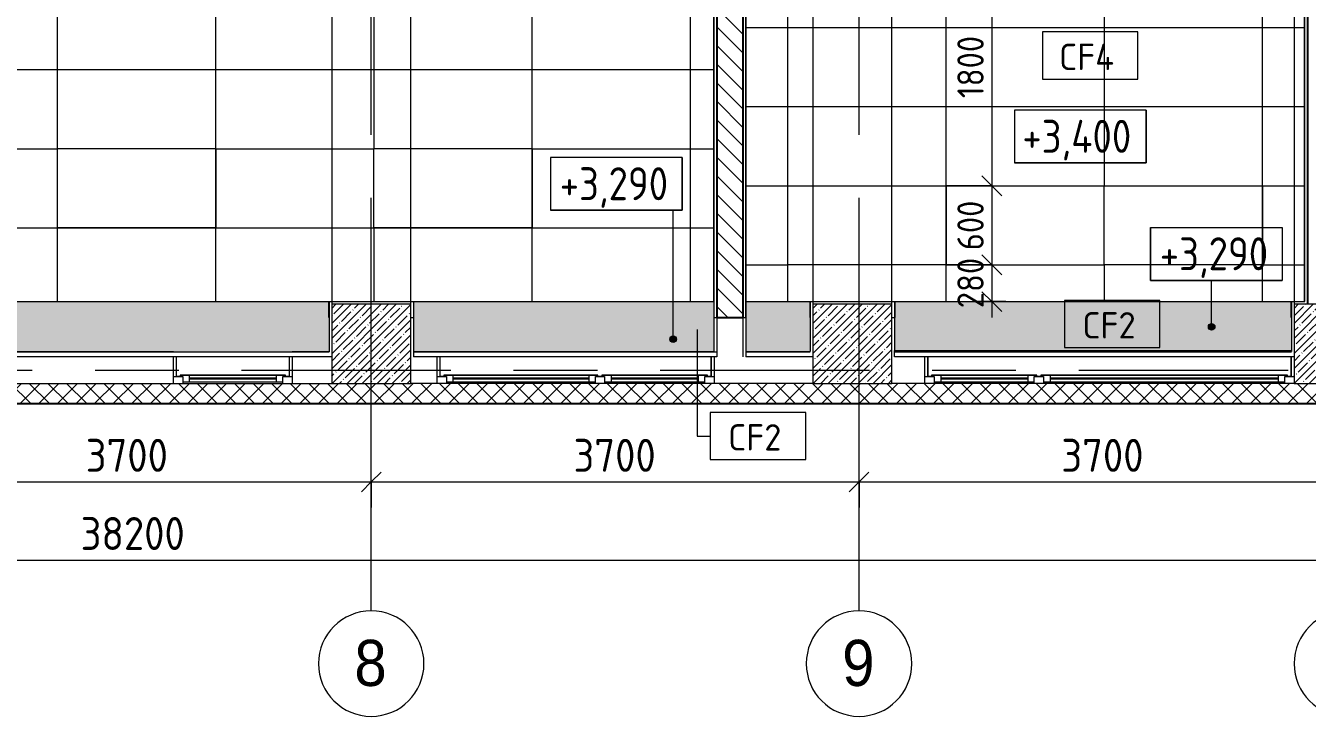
# Model space of a CAD drawing. Header units: millimetres. Extents: x -5507 to 191320, y -8553 to 29000.
# Drawn here: x 19589 to 29311, y -2627 to 2614 of the extents above; entities that cross this region are included whole.
import ezdxf

# ---------------------------------------------------------------- set-up
doc = ezdxf.new("R2010")
doc.units = ezdxf.units.MM
doc.linetypes.add('Осевая', pattern=[3175, 635, -476.25, 1587.5, -476.25])
for name, color, linetype, lineweight in [('A-ANNO-DIMS', 7, 'Continuous', 9), ('A-ANNO-DIMS-100', 7, 'Continuous', 9), ('A-CLNG', 7, 'Continuous', 9), ('A-CLNG-IDEN', 7, 'Continuous', 9), ('A-CLNG-PATT', 7, 'Continuous', 9), ('A-FLOR', 7, 'Continuous', 9), ('A-GLAZ', 7, 'Continuous', 9), ('A-GLAZ-1', 7, 'Continuous', 13), ('A-WALL', 7, 'Continuous', 9), ('G-ANNO-DIMS', 7, 'Continuous', 9), ('I-WALL', 7, 'Continuous', 9), ('S-COLS', 7, 'Continuous', 9), ('Оси', 7, 'Continuous', 9), ('Оси-1', 7, 'Continuous', 20), ('Оси-2', 7, 'Осевая', 9)]:
    doc.layers.add(name, color=color, linetype=linetype, lineweight=lineweight)
for name, color, linetype, lineweight, true_color in [('A-WALL-1', 7, 'Continuous', 25, 0x3c3c3c), ('A-WALL-2', 7, 'Continuous', 13, 0x3c3c3c), ('A-WALL-FNSH-1', 7, 'Continuous', 9, 0x3c3c3c), ('A-WALL-FNSH-2', 7, 'Continuous', 13, 0x3c3c3c)]:
    doc.layers.add(name, color=color, linetype=linetype, lineweight=lineweight, true_color=true_color)
doc.styles.add('Arial', font='arial.ttf', dxfattribs={"width": 0.9, "height": 350})
doc.styles.add('GOST Common', font='GOST_Common.ttf', dxfattribs={"width": 0.9, "height": 250})
doc.styles.add('GOST Common_1', font='GOST_Common.ttf', dxfattribs={"height": 200})
doc.styles.add('ISOCPEUR', font='isocpeur.ttf', dxfattribs={"width": 0.9, "height": 250})
doc.styles.add('ISOCPEUR_1', font='isocpeur.ttf', dxfattribs={"width": 0.9, "height": 200})
doc.dimstyles.new('ISO-2_0_0_9К_Средний_округл2', dxfattribs={"dimscale": 304.8, "dimtxt": 199.196235, "dimasz": 0.492126, "dimexe": 0.393701, "dimexo": 0, "dimgap": 0, "dimtad": 1, "dimdec": 0, "dimrnd": 10, "dimzin": 0, "dimdsep": 46, "dimtxsty": 'ISOCPEUR_1', "dimblk1": 'OBLIQUE', "dimblk2": 'OBLIQUE', "dimsah": 1, "dimcen": 0.09, "dimdle": 0.393701, "dimazin": 0, "dimtfac": 1, "dimtdec": 4, "dimtix": 1, "dimtmove": 0, "dimatfit": 3, "dimfxl": 1, "dimtvp": 1, "dimtolj": 1, "dimtzin": 0, "dimarcsym": 2})
doc.dimstyles.new('ISO-2_5_0_9К_БОЛЬШОЙ', dxfattribs={"dimscale": 304.8, "dimtxt": 248.995294, "dimasz": 0.492126, "dimexe": 0.393701, "dimexo": 0.984252, "dimgap": 0, "dimtad": 1, "dimdec": 0, "dimrnd": 10, "dimzin": 0, "dimdsep": 46, "dimtxsty": 'ISOCPEUR', "dimblk1": 'OBLIQUE', "dimblk2": 'OBLIQUE', "dimsah": 1, "dimcen": 0.09, "dimdle": 0.393701, "dimazin": 0, "dimtfac": 1, "dimtdec": 4, "dimtix": 1, "dimtmove": 2, "dimatfit": 3, "dimfxl": 1, "dimtvp": 1, "dimtolj": 1, "dimtzin": 0, "dimarcsym": 2})
doc.dimstyles.new('ISO-2_5_0_9К_БОЛЬШОЙ_1', dxfattribs={"dimscale": 304.8, "dimtxt": 248.995294, "dimasz": 0.492126, "dimexe": 0.393701, "dimexo": 0.984252, "dimgap": 0, "dimtad": 1, "dimdec": 0, "dimrnd": 10, "dimzin": 0, "dimdsep": 46, "dimtxsty": 'ISOCPEUR', "dimblk1": 'OBLIQUE', "dimblk2": 'OBLIQUE', "dimsah": 1, "dimcen": 0.09, "dimdle": 0.393701, "dimazin": 0, "dimtfac": 1, "dimtdec": 4, "dimtix": 1, "dimtmove": 0, "dimatfit": 3, "dimfxl": 1, "dimtvp": 1, "dimtolj": 1, "dimtzin": 0, "dimarcsym": 2})
pattern_1 = [(180, (21770.36, 6199), (-7e-14, -600), []), (270, (21770.4, 6199), (1200, 7e-14), [])]
pattern_2 = [(180, (11431, 2879.5), (-7e-14, -600), []), (270, (11431, 2879.5), (1200, 7e-14), [])]

# ---------------------------------------------------------------- blocks, each defined once
blk = doc.blocks.new('BSC_Колонна _Прямоугольная - 600х600-V1-План потолков с обозначением видов отделки и геометрии 3 этажа в осях 1-12')
at = {"layer": 'S-COLS'}
h = blk.add_hatch(dxfattribs=at)
h.set_pattern_fill('FP_3', color=256, style=0, pattern_type=2)
h.set_pattern_definition([(45, (-25860, -200), (-57.02463, 57.02463), []), (45, (-25802.975, -200), (-57.02463, 57.02463), [100.806, -20.161, 3.353, -16.808])])
h.paths.add_polyline_path([(-300, -300), (300, -300), (300, 300), (-300, 300), (-300, 47.2)])
for p, q in [((300, 300), (-300, 300)), ((-300, 300), (-300, -300)), ((300, -300), (300, 300)), ((-300, -300), (300, -300))]:
    blk.add_line(p, q, dxfattribs=at)
blk = doc.blocks.new('BSC_Колонна _Прямоугольная - 600х600-V2-План потолков с обозначением видов отделки и геометрии 3 этажа в осях 1-12')
at = {"layer": 'S-COLS'}
h = blk.add_hatch(dxfattribs=at)
h.set_pattern_fill('FP_4', color=256, style=0, pattern_type=2)
h.set_pattern_definition([(45, (-29509.74, -200), (-57.02463, 57.02463), []), (45, (-29452.72, -200), (-57.02463, 57.02463), [100.806, -20.161, 3.353, -16.808])])
h.paths.add_polyline_path([(-300, -300), (300, -300), (300, 300), (-300, 300), (-300, 47.2)])
for p, q in [((300, 300), (-300, 300)), ((-300, 300), (-300, -300)), ((300, -300), (300, 300)), ((-300, -300), (300, -300))]:
    blk.add_line(p, q, dxfattribs=at)
blk = doc.blocks.new('120_Окно_СКБ_1Ст - 120_Окно_СКБ_1Ст 900х2500_h_-20664874-План потолков с обозначением видов отделки и геометрии 3 этажа в осях 1-12')
at = {"layer": 'A-GLAZ'}
for p, q in [((-430, -127), (-400, -127)), ((-330, -107), (330, -107)), ((330, -117), (-330, -117)), ((400, -127), (430, -127))]:
    blk.add_line(p, q, dxfattribs=at)
at = {"layer": 'A-GLAZ-1'}
for p, q in [((-450, -127), (-450, -75)), ((-380, -75), (-380, -127)), ((380, -87), (-380, -87)), ((-380, -87), (-380, -127)), ((-330, -137), (-330, -87)), ((330, -137), (330, -87)), ((380, -127), (380, -75)), ((380, -127), (380, -87)), ((450, -75), (450, -127)), ((-380, -127), (-450, -127)), ((-380, -127), (-400, -127)), ((-400, -127), (-400, -137)), ((-400, -137), (400, -137)), ((400, -137), (-400, -137)), ((450, -127), (380, -127)), ((400, -127), (380, -127)), ((400, -137), (400, -127))]:
    blk.add_line(p, q, dxfattribs=at)
blk = doc.blocks.new('120_Окно_СКБ_2Ст - 120_Окно_СКБ_2Ст 2100х2500 _мал створка СЛЕВА_-V7-План потолков с обозначением видов отделки и геометрии 3 этажа в осях 1-12')
at = {"layer": 'A-GLAZ'}
for p, q in [((-1030, -127), (-1000, -127)), ((-930, -107), (-270, -107)), ((-270, -117), (-930, -117)), ((-200, -127), (-170, -127)), ((-100, -107), (930, -107)), ((930, -117), (-100, -117)), ((1000, -127), (1030, -127))]:
    blk.add_line(p, q, dxfattribs=at)
at = {"layer": 'A-GLAZ-1'}
for p, q in [((-1050, -127), (-1050, -75)), ((-980, -75), (-980, -127)), ((-220, -87), (-980, -87)), ((-980, -87), (-980, -127)), ((-930, -137), (-930, -87)), ((-270, -137), (-270, -87)), ((-220, -127), (-220, -75)), ((-220, -127), (-220, -87)), ((-150, -75), (-150, -127)), ((980, -87), (-150, -87)), ((-150, -87), (-150, -127)), ((-100, -137), (-100, -87)), ((930, -137), (930, -87)), ((980, -127), (980, -75)), ((980, -127), (980, -87)), ((1050, -75), (1050, -127)), ((-980, -127), (-1050, -127)), ((-980, -127), (-1000, -127)), ((-1000, -127), (-1000, -137)), ((-1000, -137), (-200, -137)), ((-200, -137), (-1000, -137)), ((-150, -127), (-220, -127)), ((-200, -127), (-220, -127)), ((-200, -137), (-200, -127)), ((-150, -127), (-170, -127)), ((-170, -127), (-170, -137)), ((-170, -137), (1000, -137)), ((1000, -137), (-170, -137)), ((1050, -127), (980, -127)), ((1000, -127), (980, -127)), ((1000, -137), (1000, -127))]:
    blk.add_line(p, q, dxfattribs=at)
blk = doc.blocks.new('120_Окно_СКБ_2Ст - 120_Окно_СКБ_2Ст 2800х2500_створка_-22445922-План потолков с обозначением видов отделки и геометрии 3 этажа в осях 1-12')
at = {"layer": 'A-GLAZ'}
for p, q in [((-1380, -127), (-1350, -127)), ((-1280, -107), (450, -107)), ((450, -117), (-1280, -117)), ((520, -127), (550, -127)), ((620, -107), (1280, -107)), ((1280, -117), (620, -117)), ((1350, -127), (1380, -127))]:
    blk.add_line(p, q, dxfattribs=at)
at = {"layer": 'A-GLAZ-1'}
for p, q in [((-1330, -75), (-1330, -127)), ((500, -87), (-1330, -87)), ((-1330, -87), (-1330, -127)), ((-1280, -137), (-1280, -87)), ((450, -137), (450, -87)), ((500, -127), (500, -75)), ((500, -127), (500, -87)), ((570, -75), (570, -127)), ((1330, -87), (570, -87)), ((570, -87), (570, -127)), ((620, -137), (620, -87)), ((1280, -137), (1280, -87)), ((1330, -127), (1330, -75)), ((1330, -127), (1330, -87)), ((1400, -75), (1400, -127)), ((-1330, -127), (-1400, -127)), ((-1330, -127), (-1350, -127)), ((-1350, -127), (-1350, -137)), ((-1350, -137), (520, -137)), ((520, -137), (-1350, -137)), ((570, -127), (500, -127)), ((520, -127), (500, -127)), ((520, -137), (520, -127)), ((570, -127), (550, -127)), ((550, -127), (550, -137)), ((550, -137), (1350, -137)), ((1350, -137), (550, -137)), ((1400, -127), (1330, -127)), ((1350, -127), (1330, -127)), ((1350, -137), (1350, -127))]:
    blk.add_line(p, q, dxfattribs=at)
blk = doc.blocks.new('BSC_Колонна _Прямоугольная - 600х600-V20-План потолков с обозначением видов отделки и геометрии 3 этажа в осях 1-12')
at = {"layer": 'S-COLS'}
h = blk.add_hatch(dxfattribs=at)
h.set_pattern_fill('FP_25', color=256, style=0, pattern_type=2)
h.set_pattern_definition([(45, (-22210, -200), (-57.02463, 57.02463), []), (45, (-22152.975, -200), (-57.02463, 57.02463), [100.806, -20.161, 3.353, -16.808])])
h.paths.add_polyline_path([(-300, -300), (300, -300), (300, 300), (-300, 300), (-300, 47.2)])
for p, q in [((300, 300), (-300, 300)), ((-300, 300), (-300, -300)), ((300, -300), (300, 300)), ((-300, -300), (300, -300))]:
    blk.add_line(p, q, dxfattribs=at)
blk = doc.blocks.new('Ось сетки - D8-29747960-План потолков с обозначением видов отделки и геометрии 3 этажа в осях 1-12')
at = {"layer": 'Оси-1'}
for start, end in [(360, 180), (180, 360)]:
    blk.add_arc((0, 0), 4, start, end, dxfattribs=at)
blk = doc.blocks.new('М_потолков - Марка_ Имя типа-25382930-План потолков с обозначением видов отделки и геометрии 3 этажа в осях 1-12')
at = {"layer": 'A-CLNG-IDEN'}
for p, q in [((3.625, 1.984375), (-3.625, 1.984375)), ((-3.625, 1.984375), (-3.625, -1.59375)), ((3.625, -1.59375), (3.625, 1.984375)), ((-3.625, -1.59375), (3.625, -1.59375))]:
    blk.add_line(p, q, dxfattribs=at)
blk = doc.blocks.new('DIMBLOCK14-План потолков с обозначением видов отделки и геометрии 3 этажа в осях 1-12')
at = {"layer": 'A-ANNO-DIMS-100'}
for p, q in [((110, -1635), (110, -1321.1)), ((38310, -1635), (38310, -1321.1)), ((-10, -1441.1), (38430, -1441.1)), ((110, -1441.1), (110, -1635)), ((38310, -1441.1), (38310, -1635))]:
    blk.add_line(p, q, dxfattribs=at)
at = {"layer": 'A-ANNO-DIMS-100', "lineweight": 20}
for p, q in [((110, -1441.1), (35, -1516.1)), ((110, -1441.1), (185, -1366.1)), ((38310, -1441.1), (38235, -1516.1)), ((38310, -1441.1), (38385, -1366.1))]:
    blk.add_line(p, q, dxfattribs=at)
at = {"layer": 'A-ANNO-DIMS-100', "color": 0, "insert": (20005.7, -1114.4), "char_height": 250, "width": 948.097, "attachment_point": 1, "line_spacing_factor": 1.149209, "style": 'ISOCPEUR'}
blk.add_mtext('38200', dxfattribs=at)
blk = doc.blocks.new('_Oblique')
at = {"color": 0, "linetype": 'ByBlock', "lineweight": -2}
blk.add_line((-0.5, -0.5), (0.5, 0.5), dxfattribs=at)
blk = doc.blocks.new('DIMBLOCK21-План потолков с обозначением видов отделки и геометрии 3 этажа в осях 1-12')
at = {"layer": 'A-ANNO-DIMS-100'}
for p, q in [((18510, -1041.8), (18510, -727.8)), ((22210, -1041.8), (22210, -727.8)), ((18510, -847.8), (22210, -847.8)), ((18510, -847.8), (18510, -1041.8)), ((22210, -847.8), (22210, -1041.8))]:
    blk.add_line(p, q, dxfattribs=at)
at = {"layer": 'A-ANNO-DIMS-100', "lineweight": 20}
for p, q in [((18510, -847.8), (18585, -772.8)), ((22210, -847.8), (22285, -772.8)), ((18510, -847.8), (18435, -922.8)), ((22210, -847.8), (22135, -922.8))]:
    blk.add_line(p, q, dxfattribs=at)
at = {"layer": 'A-ANNO-DIMS-100', "color": 0, "insert": (20044, -521.2), "char_height": 250, "width": 758.478, "attachment_point": 1, "line_spacing_factor": 1.149209, "style": 'ISOCPEUR'}
blk.add_mtext('3700', dxfattribs=at)
blk = doc.blocks.new('DIMBLOCK22-План потолков с обозначением видов отделки и геометрии 3 этажа в осях 1-12')
at = {"layer": 'A-ANNO-DIMS-100'}
for p, q in [((22210, -1041.8), (22210, -727.8)), ((25910, -1041.8), (25910, -727.8)), ((22210, -847.8), (25910, -847.8)), ((22210, -847.8), (22210, -1041.8)), ((25910, -847.8), (25910, -1041.8))]:
    blk.add_line(p, q, dxfattribs=at)
at = {"layer": 'A-ANNO-DIMS-100', "lineweight": 20}
for p, q in [((22210, -847.8), (22285, -772.8)), ((25910, -847.8), (25985, -772.8)), ((22210, -847.8), (22135, -922.8)), ((25910, -847.8), (25835, -922.8))]:
    blk.add_line(p, q, dxfattribs=at)
at = {"layer": 'A-ANNO-DIMS-100', "color": 0, "insert": (23744, -521.2), "char_height": 250, "width": 758.478, "attachment_point": 1, "line_spacing_factor": 1.149209, "style": 'ISOCPEUR'}
blk.add_mtext('3700', dxfattribs=at)
blk = doc.blocks.new('DIMBLOCK23-План потолков с обозначением видов отделки и геометрии 3 этажа в осях 1-12')
at = {"layer": 'A-ANNO-DIMS-100'}
for p, q in [((25910, -1041.8), (25910, -727.8)), ((29610, -1041.8), (29610, -727.8)), ((25910, -847.8), (29610, -847.8)), ((25910, -847.8), (25910, -1041.8)), ((29610, -847.8), (29610, -1041.8))]:
    blk.add_line(p, q, dxfattribs=at)
at = {"layer": 'A-ANNO-DIMS-100', "lineweight": 20}
for p, q in [((25910, -847.8), (25985, -772.8)), ((29610, -847.8), (29685, -772.8)), ((25910, -847.8), (25835, -922.8)), ((29610, -847.8), (29535, -922.8))]:
    blk.add_line(p, q, dxfattribs=at)
at = {"layer": 'A-ANNO-DIMS-100', "color": 0, "insert": (27444, -521.2), "char_height": 250, "width": 758.478, "attachment_point": 1, "line_spacing_factor": 1.149209, "style": 'ISOCPEUR'}
blk.add_mtext('3700', dxfattribs=at)
blk = doc.blocks.new('Высотные отметки - 10х4_h_-17668695-План потолков с обозначением видов отделки и геометрии 3 этажа в осях 1-12')
at = {"layer": 'G-ANNO-DIMS'}
for p, q in [((-5, 4), (-5, 0)), ((5, 4), (-5, 4)), ((5, 4), (-5, 4)), ((-5, 4), (-5, 0)), ((5, 4), (5, 0)), ((5, 0), (5, 4)), ((5, 0), (-5, 0)), ((-5, 0), (5, 0))]:
    blk.add_line(p, q, dxfattribs=at)
blk = doc.blocks.new('DIMBLOCK37-План потолков с обозначением видов отделки и геометрии 3 этажа в осях 1-12')
at = {"layer": 'A-ANNO-DIMS-100', "lineweight": 20}
for p, q in [((26917.1, 3198.7), (26842.1, 3273.7)), ((26917.1, 3198.7), (26992.1, 3123.7)), ((26917.1, 1398.7), (26842.1, 1473.7)), ((26917.1, 1398.7), (26992.1, 1323.7))]:
    blk.add_line(p, q, dxfattribs=at)
at = {"layer": 'A-ANNO-DIMS-100'}
for p, q in [((26569.9, 3198.7), (27037.1, 3198.7)), ((26917.1, 3198.7), (26569.9, 3198.7)), ((26917.1, 3198.7), (26917.1, 1398.7)), ((26569.9, 1398.7), (27037.1, 1398.7)), ((26917.1, 1398.7), (26569.9, 1398.7))]:
    blk.add_line(p, q, dxfattribs=at)
at = {"layer": 'A-ANNO-DIMS-100', "color": 0, "insert": (26655.8, 2063.2), "char_height": 200, "width": 565.411, "attachment_point": 1, "rotation": 90, "line_spacing_factor": 1.149209, "style": 'ISOCPEUR_1'}
blk.add_mtext('1800', dxfattribs=at)
blk = doc.blocks.new('DIMBLOCK38-План потолков с обозначением видов отделки и геометрии 3 этажа в осях 1-12')
at = {"layer": 'A-ANNO-DIMS-100', "lineweight": 20}
for p, q in [((26917.1, 1398.7), (26842.1, 1473.7)), ((26917.1, 1398.7), (26992.1, 1323.7)), ((26917.1, 798.7), (26842.1, 873.7)), ((26917.1, 798.7), (26992.1, 723.7))]:
    blk.add_line(p, q, dxfattribs=at)
at = {"layer": 'A-ANNO-DIMS-100'}
for p, q in [((26569.9, 1398.7), (27037.1, 1398.7)), ((26917.1, 1398.7), (26569.9, 1398.7)), ((26917.1, 1398.7), (26917.1, 798.7)), ((26569.9, 798.7), (27037.1, 798.7)), ((26917.1, 798.7), (26569.9, 798.7))]:
    blk.add_line(p, q, dxfattribs=at)
at = {"layer": 'A-ANNO-DIMS-100', "color": 0, "insert": (26655.8, 909.1), "char_height": 200, "width": 455.087, "attachment_point": 1, "rotation": 90, "line_spacing_factor": 1.149209, "style": 'ISOCPEUR_1'}
blk.add_mtext('600', dxfattribs=at)
blk = doc.blocks.new('DIMBLOCK39-План потолков с обозначением видов отделки и геометрии 3 этажа в осях 1-12')
at = {"layer": 'A-ANNO-DIMS-100'}
for p, q in [((26569.9, 798.7), (27037.1, 798.7)), ((26917.1, 798.7), (26569.9, 798.7)), ((26917.1, 798.7), (26917.1, 400)), ((27023.2, 520), (26797.1, 520)), ((26917.1, 520), (27023.2, 520))]:
    blk.add_line(p, q, dxfattribs=at)
at = {"layer": 'A-ANNO-DIMS-100', "lineweight": 20}
for p, q in [((26917.1, 798.7), (26842.1, 873.7)), ((26917.1, 798.7), (26992.1, 723.7)), ((26917.1, 520), (26842.1, 595)), ((26917.1, 520), (26992.1, 445))]:
    blk.add_line(p, q, dxfattribs=at)
at = {"layer": 'A-ANNO-DIMS-100', "color": 0, "insert": (26655.8, 469.8), "char_height": 200, "width": 455.087, "attachment_point": 1, "rotation": 90, "line_spacing_factor": 1.149209, "style": 'ISOCPEUR_1'}
blk.add_mtext('280', dxfattribs=at)

msp = doc.modelspace()

# ---------------------------------------------------------------- hatches: boundary and pattern name
at = {"layer": 'A-CLNG-PATT'}
h = msp.add_hatch(dxfattribs=at)
h.set_pattern_fill('FP_34', color=256, style=0, pattern_type=2)
h.set_pattern_definition(pattern_2)
h.paths.add_polyline_path([(21910, 520), (21910, 7050), (20659, 7050), (20658, 7660), (19360, 7660), (19360, 7050), (17260, 7050), (17260, 6480.7), (17430.6, 6480.7), (17430.6, 5880.7), (17260, 5880.7), (17260, 4080.7), (17430.6, 4080.7), (17430.6, 3480.7), (17260, 3480.7), (17260, 1680.7), (17430.6, 1680.7), (17430.6, 1080.7), (17260, 1080.7), (17260, 520), (21890, 520)])
h.paths.add_polyline_path([(22730, 520), (24810.7, 520), (24810.7, 7680), (22530, 7680), (22530, 7050), (22510, 7050), (22510, 6480.7), (23430.6, 6480.7), (23430.6, 5880.7), (22510, 5880.7), (22510, 4080.7), (23430.6, 4080.7), (23430.6, 3480.7), (22510, 3480.7), (22510, 1680.7), (23430.6, 1680.7), (23430.6, 1080.7), (22510, 1080.7), (22510, 520), (22530, 520)])
h.paths.add_polyline_path([(16640, 520), (16660, 520), (16660, 1080.7), (16230.6, 1080.7), (16230.6, 1680.7), (16660, 1680.7), (16660, 3480.7), (16230.6, 3480.7), (16230.6, 4080.7), (16660, 4080.7), (16660, 5880.7), (16230.6, 5880.7), (16230.6, 6480.7), (16660, 6480.7), (16660, 7050), (16110, 7050), (16109, 7680), (14231, 7679.7), (14095.8, 7643.4), (14095.7, 7680), (12780, 7680), (12780, 7280), (12760, 7280), (12760, 520), (15831.5, 520)])
h.paths.add_polyline_path([(21030.6, 1080.7), (19830.6, 1080.7), (19830.6, 1680.7), (21030.6, 1680.7)])
h.paths.add_polyline_path([(13830.6, 1080.7), (13830.6, 1680.7), (15030.6, 1680.7), (15030.6, 1080.7)])
h.paths.add_polyline_path([(19830.6, 3480.7), (19830.6, 4080.7), (21030.6, 4080.7), (21030.6, 3480.7)])
h.paths.add_polyline_path([(15030.6, 3480.7), (13830.6, 3480.7), (13830.6, 4080.7), (15030.6, 4080.7)])
h.paths.add_polyline_path([(19830.6, 5880.7), (19830.6, 6480.7), (21030.6, 6480.7), (21030.6, 5880.7)])
h.paths.add_polyline_path([(15030.6, 5880.7), (13830.6, 5880.7), (13831, 6480.7), (15030.6, 6480.7)])
h.paths.add_polyline_path([(13831.2, 7279.5), (13794.9, 7414.7), (13867.4, 7414.8)])
h = msp.add_hatch(dxfattribs=at)
h.set_pattern_fill('FP_33', color=256, style=0, pattern_type=2)
h.set_pattern_definition(pattern_1)
h.paths.add_polyline_path([(29189.7, 520), (29210, 520), (29210, 6800), (27609.7, 6800), (27608.7, 7660), (26180, 7660), (26180, 6800), (26160, 6799.7), (26160, 6198.7), (26569.9, 6198.7), (26569.9, 5598.7), (26160, 5598.7), (26160, 3798.7), (26569.9, 3798.7), (26569.9, 3198.7), (26160, 3198.7), (26160, 1398.7), (26569.9, 1398.7), (26569.9, 798.7), (26160, 798.7), (26160, 520), (28910.5, 520)])
h.paths.add_polyline_path([(25560, 520), (25560, 798.7), (25369.9, 798.7), (25369.9, 1398.7), (25560, 1398.7), (25560, 3198.7), (25369.9, 3198.7), (25369.9, 3798.7), (25560, 3798.7), (25560, 5598.7), (25369.9, 5598.7), (25370.4, 6198.7), (25560, 6198.7), (25560, 6800), (25050.7, 6800), (25050.7, 520), (25540, 520)])
h.paths.add_polyline_path([(28969.9, 798.7), (27769.9, 798.7), (27769.9, 1398.7), (28969.9, 1398.7)])
h.paths.add_polyline_path([(27769.9, 3198.7), (27769.9, 3798.7), (28969.9, 3798.7), (28969.9, 3198.7)])
h.paths.add_polyline_path([(27769.9, 5598.7), (27769.9, 6198.7), (28969.9, 6198.7), (28969.9, 5598.7)])
h.paths.add_polyline_path([(25370.6, 6398.7), (25334.3, 6534), (25406.7, 6534)])
h = msp.add_hatch(dxfattribs=at)
h.set_pattern_fill('FP_34', color=256, style=0, pattern_type=2)
h.set_pattern_definition(pattern_2)
h.paths.add_polyline_path([(22510, 520), (22510, 1080.7), (22230.6, 1080.7), (22230.6, 1680.7), (22510, 1680.7), (22510, 3480.7), (22230.6, 3480.7), (22230.6, 4080.7), (22510, 4080.7), (22510, 5880.7), (22230.6, 5880.7), (22230.6, 6480.7), (22510, 6480.7), (22510, 7050), (21910, 7050), (21910, 520), (21911.8, 520)])
h.paths.add_polyline_path([(16661.8, 520), (17260, 520), (17260, 1080.7), (16660, 1080.7), (16660, 520)])
h.paths.add_polyline_path([(12630, 520), (12760, 520), (12760, 7280), (12630, 7280), (12630, 2365.1)])
h.paths.add_polyline_path([(16660, 1680.7), (17260, 1680.7), (17260, 3480.7), (16660, 3480.7), (16660, 2836.5)])
h.paths.add_polyline_path([(17260, 4080.7), (17260, 5880.7), (16660, 5880.7), (16660, 4080.7), (16975.9, 4080.7)])
h.paths.add_polyline_path([(17187.7, 6480.7), (17260, 6480.7), (17260, 7050), (16660, 7050), (16660, 6480.7)])
h = msp.add_hatch(dxfattribs=at)
h.set_pattern_fill('FP_33', color=256, style=0, pattern_type=2)
h.set_pattern_definition(pattern_1)
h.paths.add_polyline_path([(29211.8, 520), (29290.7, 521), (29289.7, 6800), (29210, 6800), (29210, 520)])
h.paths.add_polyline_path([(25561.8, 520), (26160, 520), (26160, 798.7), (25560, 798.7), (25561.1, 520)])
h.paths.add_polyline_path([(25560, 1398.7), (26160, 1398.7), (26160, 3198.7), (25560, 3198.7), (25560, 2365.1)])
h.paths.add_polyline_path([(25851.1, 3798.7), (26160, 3798.7), (26160, 5598.7), (25560, 5598.7), (25560, 3798.7)])
h.paths.add_polyline_path([(25560, 6198.7), (26160, 6198.7), (26159.5, 6800), (25770.4, 6799), (25635.1, 6762.7), (25635.1, 6800), (25560, 6799.7), (25560, 6339.8)])
h = msp.add_hatch(color=256, dxfattribs=at)
h.paths.add_polyline_path([(24550.9, 140), (24810.7, 140), (24810.7, 520), (22531, 520), (22531, 140)])
h.paths.add_polyline_path([(17281, 140), (21890, 140), (21890, 520), (17281, 520), (17281, 247.2)])
h.paths.add_polyline_path([(15831.5, 140), (16640, 140), (16640, 520), (12780, 520), (12780, 400), (12760, 400), (12760, 140), (12925.1, 140)])
h = msp.add_hatch(color=256, dxfattribs=at)
h.paths.add_polyline_path([(25050.7, 141), (25540, 141), (25540, 520), (25050.7, 520), (25050.7, 247.2)])
h.paths.add_polyline_path([(27457.3, 150), (29189.7, 150), (29189.7, 520), (26180, 520), (26180, 150)])
at = {"layer": 'A-WALL'}
h = msp.add_hatch(dxfattribs=at)
h.set_pattern_fill('FP_10', color=256, style=0, pattern_type=2)
h.set_pattern_definition([(45, (0, 0), (-70.71068, 70.71068), []), (135, (0, 0), (-70.71068, -70.71068), [])])
h.paths.add_polyline_path([(37629.9, -250), (38907.7, -250), (38907.7, -100), (-260, -100), (-260, -250), (36176.7, -250)])
at = {"layer": 'G-ANNO-DIMS'}
h = msp.add_hatch(color=256, dxfattribs=at)
edge = h.paths.add_edge_path()
edge.add_arc((28584.8, 329.5), 25, 0, 360)
h = msp.add_hatch(color=256, dxfattribs=at)
edge = h.paths.add_edge_path()
edge.add_arc((24500.9, 235.1), 25, 0, 360)
at = {"layer": 'I-WALL'}
h = msp.add_hatch(dxfattribs=at)
h.set_pattern_fill('FP_9', color=256, style=0, pattern_type=2)
h.set_pattern_definition([(135, (0, 0), (-70.71068, -70.71068), [])])
h.paths.add_polyline_path([(25030.7, 400), (25030.7, 7700), (24830.7, 7700), (24830.7, 400)])

# ---------------------------------------------------------------- linework, layer by layer
at = {"layer": 'A-CLNG'}
for p, q in [((19830.6, 1080.7), (19830.6, 1680.7)), ((19830.6, 1680.7), (21030.6, 1680.7)), ((21030.6, 1680.7), (21030.6, 1080.7)), ((22230.6, 1080.7), (22230.6, 1680.7)), ((22230.6, 1680.7), (23430.6, 1680.7)), ((23430.6, 1680.7), (23430.6, 1080.7)), ((25369.9, 798.7), (25369.9, 1398.7)), ((25369.9, 1398.7), (26569.9, 1398.7)), ((26569.9, 1398.7), (26569.9, 798.7)), ((27769.9, 798.7), (27769.9, 1398.7)), ((27769.9, 1398.7), (28969.9, 1398.7)), ((28969.9, 1398.7), (28969.9, 798.7)), ((21030.6, 1080.7), (19830.6, 1080.7)), ((23430.6, 1080.7), (22230.6, 1080.7)), ((26569.9, 798.7), (25369.9, 798.7)), ((28969.9, 798.7), (27769.9, 798.7)), ((17280, 520), (21890, 520)), ((22530, 520), (24810.7, 520)), ((22531, 520), (22531, 140)), ((25050.7, 520), (25540, 520)), ((26180, 520), (29189.7, 520)), ((24810.7, 140), (24810.7, 400)), ((25050.7, 400), (25050.7, 141)), ((26180, 400), (26180, 150)), ((26180, 150), (29189.7, 150))]:
    msp.add_line(p, q, dxfattribs=at)
at = {"layer": 'A-CLNG-IDEN'}
for p, q in [((24682.2, 309.4), (24682.2, -500.1)), ((24682.2, -500.1), (24780.5, -500.1))]:
    msp.add_line(p, q, dxfattribs=at)
at = {"layer": 'A-FLOR'}
for p, q in [((21910, 7300), (21910, 500)), ((25560, 7300), (25560, 500)), ((26160, 500), (26160, 7300)), ((29210, 7300), (29210, 500)), ((22510, 500), (22510, 7070))]:
    msp.add_line(p, q, dxfattribs=at)
at = {"layer": 'A-WALL'}
for p, q in [((26409.7, -100), (26409.7, 100)), ((20710, -100), (20710, -48)), ((21610, -48), (21610, -100)), ((22710, -100), (22710, -48)), ((24810, -48), (24810, -100)), ((-260, -250), (38907.7, -250))]:
    msp.add_line(p, q, dxfattribs=at)
at = {"layer": 'A-WALL-1'}
for p, q in [((24830.7, 7700), (24830.7, 400)), ((25030.7, 400), (25030.7, 6820)), ((29310.7, 6820), (29310.7, 500)), ((24830.7, 400), (25030.7, 400))]:
    msp.add_line(p, q, dxfattribs=at)
at = {"layer": 'A-WALL-2'}
for p, q in [((-110, -100), (21910, -100)), ((25560, -100), (22510, -100)), ((29209.7, -100), (26160, -100))]:
    msp.add_line(p, q, dxfattribs=at)
at = {"layer": 'A-WALL-FNSH-1'}
msp.add_line((38907.7, -258), (-268, -258), dxfattribs=at)
at = {"layer": 'A-WALL-FNSH-2'}
msp.add_line((-263, -253), (38907.7, -253), dxfattribs=at)
at = {"layer": 'G-ANNO-DIMS'}
for p, q in [((24500.9, 1212.6), (24068.7, 1212.6)), ((24500.9, 235.1), (24500.9, 1212.6)), ((28584.8, 681.2), (28620, 681.2)), ((28584.8, 329.5), (28584.8, 681.2))]:
    msp.add_line(p, q, dxfattribs=at)
for centre in [(28584.8, 329.5), (24500.9, 235.1)]:
    msp.add_circle(centre, 25, dxfattribs=at)
at = {"layer": 'I-WALL'}
for p, q in [((24809.7, 520), (24809.7, 7679)), ((24810.7, 400), (24810.7, 7680)), ((25050.7, 400), (25050.7, 6800)), ((25051.7, 6799), (25051.7, 400)), ((29289.7, 521), (29289.7, 6799)), ((29290.7, 521), (29290.7, 6800)), ((21889, 400), (21889, 521)), ((21889, 521), (22531, 521)), ((21890, 521), (21890, 140)), ((21890, 520), (22530, 520)), ((22530, 520), (22530, 100)), ((22531, 521), (22531, 520)), ((25539, 400), (25539, 521)), ((25539, 521), (26181, 521)), ((25540, 520), (26180, 520)), ((25540, 520), (25540, 141)), ((26180, 520), (26180, 400)), ((26181, 521), (26181, 400)), ((29188.7, 400), (29188.7, 521)), ((29188.7, 521), (29289.7, 521)), ((29189.7, 520), (29290.7, 520)), ((29189.7, 520), (29189.7, 141)), ((21889, 400), (21890, 400)), ((22510, 400), (22531, 400)), ((24810.7, 400), (24830.7, 400)), ((24830.7, 400), (24830.7, 100)), ((25030.7, 100), (25030.7, 400)), ((25030.7, 400), (25051.7, 400)), ((25539, 400), (25540, 400)), ((26160, 400), (26181, 400)), ((29188.7, 400), (29189.7, 400)), ((21910, 100), (17260, 100)), ((17280, 140), (21890, 140)), ((19360, 141), (20710, 141)), ((20710, 141), (20710, 140)), ((20710, -48), (20710, 100)), ((20730, 100), (20730, -48)), ((20731, 100), (20731, -48)), ((21589, -48), (21589, 100)), ((21590, -48), (21590, 100)), ((21610, 141), (21610, 140)), ((21610, 141), (21890, 141)), ((21610, 100), (21610, -48)), ((22530, 141), (24810.2, 141)), ((22530, 140), (24830.7, 140)), ((24830.7, 100), (22530, 100)), ((22710, -48), (22710, 100)), ((22730, 100), (22730, -48)), ((22731, 100), (22731, -48)), ((24789, -48), (24789, 100)), ((24790, -48), (24790, 100)), ((24810, 100), (24810, -48)), ((24810.2, 140), (24810.2, 141)), ((25050.7, 141), (25050.7, 100)), ((25050.7, 141), (25540, 141)), ((25050.7, 140), (25540, 140)), ((25560, 100), (25050.7, 100)), ((26180, 100), (26180, 150)), ((26180, 141), (29189.7, 141)), ((26180, 140), (29189.7, 140)), ((29209.7, 100), (26180, 100)), ((26429.7, 100), (26429.7, -48)), ((26430.7, 100), (26430.7, -48)), ((29188.7, -48), (29188.7, 100)), ((29189.7, -48), (29189.7, 100)), ((20710, -48), (20731, -48)), ((21589, -48), (21610, -48)), ((22710, -48), (22731, -48)), ((24789, -48), (24810, -48)), ((26409.7, -48), (26430.7, -48)), ((29188.7, -48), (29209.7, -48))]:
    msp.add_line(p, q, dxfattribs=at)
at = {"layer": 'Оси'}
for p, q in [((22210, -1826.6), (22210, 673.4)), ((25910, -1826.6), (25910, 673.4))]:
    msp.add_line(p, q, dxfattribs=at)
at = {"layer": 'Оси-2'}
for p, q in [((22210, 673.4), (22210, 24898.1)), ((25910, 673.4), (25910, 24898.1)), ((-2109.8, 0), (35990, 0))]:
    msp.add_line(p, q, dxfattribs=at)

# ---------------------------------------------------------------- block references
at = {"layer": 'A-CLNG-IDEN', "xscale": 99.99999999999993, "yscale": 99.99999999999993, "zscale": 99.99999999999993}
for p in [(27663.4, 2367.2), (27830.2, 330.5), (25143, -519.7)]:
    msp.add_blockref('М_потолков - Марка_ Имя типа-25382930-План потолков с обозначением видов отделки и геометрии 3 этажа в осях 1-12', p, dxfattribs=at)
at = {"layer": 'A-GLAZ', "rotation": 180}
for name, p in [('120_Окно_СКБ_1Ст - 120_Окно_СКБ_1Ст 900х2500_h_-20664874-План потолков с обозначением видов отделки и геометрии 3 этажа в осях 1-12', (21160, -175)), ('120_Окно_СКБ_2Ст - 120_Окно_СКБ_2Ст 2100х2500 _мал створка СЛЕВА_-V7-План потолков с обозначением видов отделки и геометрии 3 этажа в осях 1-12', (23760, -175)), ('120_Окно_СКБ_2Ст - 120_Окно_СКБ_2Ст 2800х2500_створка_-22445922-План потолков с обозначением видов отделки и геометрии 3 этажа в осях 1-12', (27809.7, -175))]:
    msp.add_blockref(name, p, dxfattribs=at)
at = {"layer": 'G-ANNO-DIMS', "xscale": 99.99999999999993, "yscale": 99.99999999999993, "zscale": 99.99999999999993}
for p in [(27589.1, 1572.4), (24068.7, 1212.6)]:
    msp.add_blockref('Высотные отметки - 10х4_h_-17668695-План потолков с обозначением видов отделки и геометрии 3 этажа в осях 1-12', p, dxfattribs=at)
at = {"layer": 'G-ANNO-DIMS', "extrusion": (0, 0, -1), "xscale": 99.99999999999993, "yscale": 99.99999999999993, "zscale": 99.99999999999993}
msp.add_blockref('Высотные отметки - 10х4_h_-17668695-План потолков с обозначением видов отделки и геометрии 3 этажа в осях 1-12', (-28620, 681.2), dxfattribs=at)
at = {"layer": 'S-COLS'}
for name, p in [('BSC_Колонна _Прямоугольная - 600х600-V20-План потолков с обозначением видов отделки и геометрии 3 этажа в осях 1-12', (22210, 200)), ('BSC_Колонна _Прямоугольная - 600х600-V1-План потолков с обозначением видов отделки и геометрии 3 этажа в осях 1-12', (25860, 200)), ('BSC_Колонна _Прямоугольная - 600х600-V2-План потолков с обозначением видов отделки и геометрии 3 этажа в осях 1-12', (29509.7, 200))]:
    msp.add_blockref(name, p, dxfattribs=at)
at = {"layer": 'Оси-1', "xscale": 99.99999999999993, "yscale": 99.99999999999993, "zscale": 99.99999999999993}
for p in [(22210, -2226.6), (25910, -2226.6), (29610, -2226.6)]:
    msp.add_blockref('Ось сетки - D8-29747960-План потолков с обозначением видов отделки и геометрии 3 этажа в осях 1-12', p, dxfattribs=at)

# ---------------------------------------------------------------- texts
at = {"layer": 'A-CLNG-IDEN', "char_height": 200, "attachment_point": 1, "style": 'GOST Common_1'}
for s, insert, width in [('CF4', (27427.6, 2476.9), 553.164), ('CF2', (27604.4, 440.2), 529.114), ('CF2', (24917.2, -409.9), 529.114)]:
    msp.add_mtext(s, dxfattribs=dict(at, insert=insert, width=width))
at = {"layer": 'G-ANNO-DIMS', "char_height": 250, "attachment_point": 1, "line_spacing_factor": 1.022761, "style": 'GOST Common'}
for s, insert, width in [('+3,400', (27149.1, 1899.1), 1055.976), ('+3,290', (23640, 1539.3), 1028.823), ('+3,290', (28191.3, 1007.9), 1028.823)]:
    msp.add_mtext(s, dxfattribs=dict(at, insert=insert, width=width))
at = {"layer": 'Оси', "char_height": 350, "width": 303.038, "attachment_point": 1, "style": 'Arial'}
for s, insert in [('\\fArial|b0|i0|c204|p34|;\\W.9;8', (22082.5, -2046)), ('\\fArial|b0|i0|c204|p34|;\\W.9;9', (25782.5, -2046))]:
    msp.add_mtext(s, dxfattribs=dict(at, insert=insert))

# ---------------------------------------------------------------- dimensions: what is measured, and where the dimension line sits
at = {"layer": 'A-ANNO-DIMS'}
for base, p1, p2, override, picture, middle in [((26917.1, 1398.7), (26569.9, 3198.7), (26569.9, 1398.7), {"dimpost": '<>', "dimfxl": 1800}, 'DIMBLOCK37-План потолков с обозначением видов отделки и геометрии 3 этажа в осях 1-12', (26817.1, 2298.7)), ((26917.1, 798.7), (26569.9, 1398.7), (26569.9, 798.7), {"dimpost": '<>', "dimfxl": 600}, 'DIMBLOCK38-План потолков с обозначением видов отделки и геометрии 3 этажа в осях 1-12', (26817.1, 1098.7)), ((26917.1, 520), (26569.9, 798.7), (27023.2, 520), {"dimpost": '<>', "dimfxl": 532.150961}, 'DIMBLOCK39-План потолков с обозначением видов отделки и геометрии 3 этажа в осях 1-12', (26817.1, 659.4))]:
    dim = msp.add_linear_dim(base=base, p1=p1, p2=p2, angle=90, dimstyle='ISO-2_0_0_9К_Средний_округл2', override=override, dxfattribs=at)
    dim.commit()
    dim.dimension.update_dxf_attribs({"geometry": picture, "text_midpoint": middle})
for base, p1, p2, picture, middle in [((22210, -847.8), (18510, -741.8), (22210, -741.8), 'DIMBLOCK21-План потолков с обозначением видов отделки и геометрии 3 этажа в осях 1-12', (20360, -722.8)), ((25910, -847.8), (22210, -741.8), (25910, -741.8), 'DIMBLOCK22-План потолков с обозначением видов отделки и геометрии 3 этажа в осях 1-12', (24060, -722.8)), ((29610, -847.8), (25910, -741.8), (29610, -741.8), 'DIMBLOCK23-План потолков с обозначением видов отделки и геометрии 3 этажа в осях 1-12', (27760, -722.8))]:
    dim = msp.add_linear_dim(base=base, p1=p1, p2=p2, dimstyle='ISO-2_5_0_9К_БОЛЬШОЙ_1', override={"dimpost": '<>', "dimfxl": 3700}, dxfattribs=at)
    dim.commit()
    dim.dimension.update_dxf_attribs({"geometry": picture, "text_midpoint": middle})
dim = msp.add_linear_dim(base=(38310, -1441.1), p1=(110, -1335), p2=(38310, -1335), dimstyle='ISO-2_5_0_9К_БОЛЬШОЙ', override={"dimpost": '<>', "dimfxl": 38199.999966}, dxfattribs=at)
dim.commit()
dim.dimension.update_dxf_attribs({"geometry": 'DIMBLOCK14-План потолков с обозначением видов отделки и геометрии 3 этажа в осях 1-12', "text_midpoint": (20479.8, -1281.1), "dimtype": 160})

doc.saveas('drawing.dxf')
